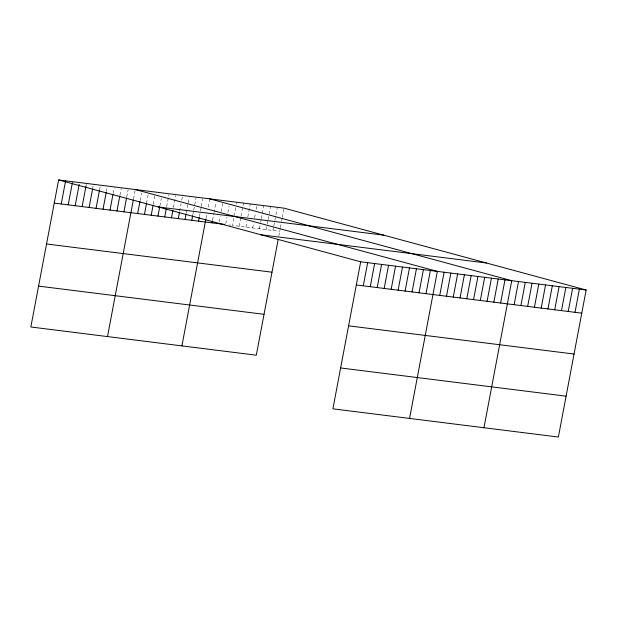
<?xml version="1.0" encoding="UTF-8"?>
<svg xmlns="http://www.w3.org/2000/svg" width="617" height="617" viewBox="0 0 617 617"><rect width="100%" height="100%" fill="white"/><g stroke="black" fill="none" stroke-linecap="round" stroke-linejoin="round"><path stroke-width="0.46" stroke-dasharray="3.08 2.31" d="M85.987 186.218L86.334 184.367M92.774 188.015L93.128 186.164M99.568 189.812L100.093 187.036M106.363 191.617L107.242 186.982M113.158 193.414L114.207 187.853M119.953 195.211L121.179 188.725M126.747 197.008L128.143 189.596M133.542 198.805L135.115 190.468M140.128 200.579L141.532 193.167M146.545 203.278L148.296 194.016M153.309 204.127L154.882 195.79M159.896 205.893L161.292 198.489M166.659 206.741L168.935 194.702M173.423 207.59L175.698 195.543M179.663 211.215L181.059 203.803M181.76 200.101L182.462 196.391M186.249 212.988L188 203.726M188.177 202.8L189.226 197.239M192.836 214.755L193.537 211.053M193.715 210.127L195.99 198.088M199.43 216.528L200.301 211.901M200.479 210.975L201.181 207.266M201.35 206.34L202.754 198.929M206.016 218.302L207.065 212.742M208.114 207.189L209.518 199.777M212.603 220.076L213.829 213.59M214.006 212.664L215.927 202.476M219.197 221.85L220.246 216.289M221.117 211.662L222.691 203.325M225.783 223.624L227.01 217.138M227.881 212.503L229.108 206.024M235.694 207.79L232.37 225.39L279.717 231.313M236.396 204.088L236.743 202.237M239.134 226.238L240.885 216.976M241.062 216.05L243.507 203.086M245.898 227.087L246.947 221.526M247.826 216.899L250.271 203.926M252.662 227.928L253.541 223.3M254.59 217.739L255.461 213.112M256.163 209.41L257.034 204.775M259.425 228.776L260.474 223.223M260.652 222.297L261.176 219.513M261.353 218.588L263.798 205.623M266.189 229.624L267.068 224.989M267.238 224.064L267.94 220.362M268.117 219.436L270.562 206.464M272.953 230.473L273.655 226.763M273.832 225.837L274.704 221.21M274.881 220.284L275.753 215.649M275.93 214.724L277.326 207.312M278.861 235.856L280.241 228.537M280.419 227.611L281.468 222.051M281.645 221.125L282.17 218.349M282.339 217.423L284.09 208.16M228.992 224.966L230.681 225.182"/><path stroke-width="0.93" d="M58.63 179.956L360.69 261.801L332.91 408.84L558.37 437.044L586.15 290.005L284.09 208.16L58.63 179.956L30.85 326.995L256.31 355.199L278.174 239.496M61.23 203.98L65.603 180.827M68.194 204.852L72.397 182.624M75.166 205.723L79.192 184.421M82.13 206.595L85.987 186.218M89.103 207.466L92.604 188.941M96.067 208.338L99.399 190.738M103.039 209.209L106.193 192.543M110.011 210.081L112.98 194.34M116.975 210.952L119.775 196.137M123.948 211.832L126.57 197.934M107.505 336.581L133.365 199.731M137.676 213.544L139.951 201.504M144.44 214.392L146.545 203.278M151.204 215.24L153.132 205.052M157.967 216.081L159.718 206.818M164.731 216.929L166.305 208.592M171.495 217.778L172.899 210.366M178.259 218.626L179.485 212.14M185.023 219.467L186.072 213.914M191.787 220.315L192.666 215.688M198.551 221.164L199.252 217.454M181.907 345.89L205.839 219.228M212.078 222.853L212.433 221.002M363.282 285.825L367.663 262.672M370.254 286.697L374.627 263.544M377.218 287.568L381.599 264.415M384.19 288.44L388.563 265.287M391.163 289.319L395.536 266.158M398.127 290.191L402.5 267.03M405.099 291.062L409.472 267.901M412.063 291.934L416.444 268.773M419.036 292.805L423.409 269.644M426 293.677L430.381 270.516M409.565 418.434L437.345 271.387L135.293 189.542M439.736 295.396L444.109 272.236M446.5 296.237L450.873 273.084M453.264 297.085L457.637 273.925M460.027 297.934L464.4 274.773M466.791 298.775L471.164 275.622M473.555 299.623L477.928 276.47M480.319 300.471L484.692 277.311M487.083 301.32L491.456 278.159M493.847 302.16L498.22 279.007M500.611 303.009L504.984 279.848M483.967 427.735L511.748 280.696L209.695 198.851M514.138 304.698L518.511 281.545M520.902 305.546L525.275 282.393M527.666 306.394L532.039 283.234M534.43 307.243L538.803 284.082M541.194 308.084L545.567 284.931M547.958 308.932L552.331 285.779M554.722 309.78L559.095 286.62M561.485 310.621L565.858 287.468M568.249 311.469L572.622 288.316M575.013 312.318L579.386 289.157M158.314 206.965L383.774 235.17M54.257 203.109L224.765 224.441M261.014 234.792L486.474 262.996M360.69 261.801L586.15 290.005M46.537 243.993L271.997 272.197M356.317 284.954L581.777 313.166M38.578 286.111L264.037 314.315M348.59 325.838L574.049 354.042M340.63 367.956L566.09 396.168"/></g></svg>
